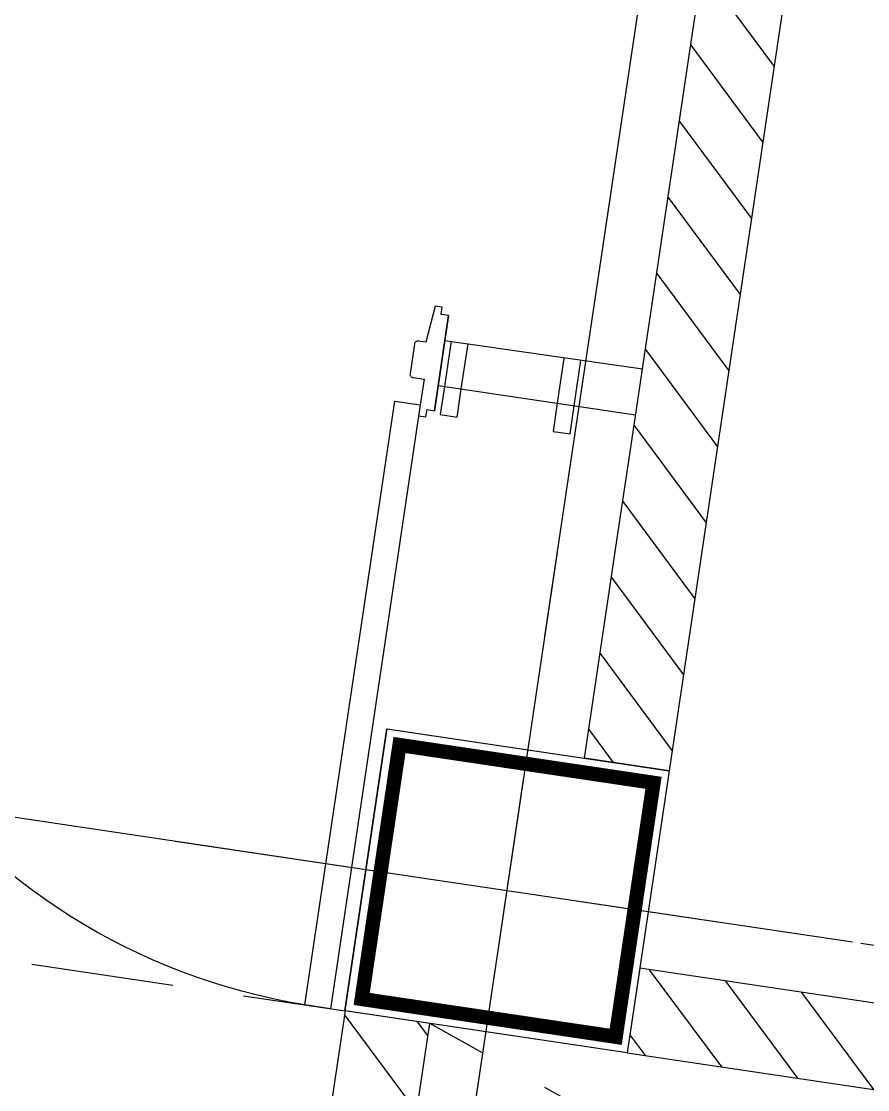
# Model space of a CAD drawing. Header units: millimetres. Extents: x 338 to 506, y 179 to 335.
# Drawn here: x 407.952 to 409.435, y 267.819 to 269.691 of the extents above; entities that cross this region are included whole.
import ezdxf

# ---------------------------------------------------------------- set-up
doc = ezdxf.new("R2010")
doc.units = ezdxf.units.MM
for name, pattern in [('CACHE', [0.375, 0.25, -0.125]), ('CENTER', [2, 1.25, -0.25, 0.25, -0.25]), ('DASHED2', [0.375, 0.25, -0.125]), ('HIDDEN', [0.375, 0.25, -0.125])]:
    doc.linetypes.add(name, pattern=pattern)
for name, color, linetype in [('COLUMNAS', 252, 'Continuous'), ('CUBIERTA', 254, 'Continuous'), ('EJES-COLUMNAS', 3, 'CENTER'), ('EJES_DE_COLUMNA', 255, 'DASHED2'), ('MUROS', 32, 'Continuous'), ('PROYECCION', 160, 'HIDDEN'), ('PUERTAS', 5, 'Continuous'), ('REJAS', 151, 'Continuous'), ('VENTANAS', 144, 'Continuous')]:
    doc.layers.add(name, color=color, linetype=linetype)

# ---------------------------------------------------------------- blocks, each defined once
blk = doc.blocks.new('*X906')
at = {"color": 0}
for p, q in [((88.1069, 89.7577), (88.0563, 89.7071)), ((88.2416, 89.7577), (88.0916, 89.6077)), ((88.3763, 89.7577), (88.2263, 89.6077)), ((88.511, 89.7577), (88.361, 89.6077)), ((88.6457, 89.7577), (88.4957, 89.6077)), ((88.7804, 89.7577), (88.6304, 89.6077)), ((88.9151, 89.7577), (88.7651, 89.6077)), ((89.0499, 89.7577), (88.8999, 89.6077)), ((89.1846, 89.7577), (89.0346, 89.6077)), ((89.3193, 89.7577), (89.1693, 89.6077)), ((89.454, 89.7577), (89.304, 89.6077))]:
    blk.add_line(p, q, dxfattribs=at)
blk = doc.blocks.new('PUERTA_1_80')
at = {"layer": 'PUERTAS'}
blk.add_lwpolyline([(0.065, 0), (0.065, -0.01), (0.075, -0.01), (0.075, -0.02), (0.025, -0.025), (0.025, -0.035, -0.414214), (0.02, -0.04), (-0.02, -0.04, -0.414214), (-0.025, -0.035), (-0.025, -0.02), (-0.075, -0.02), (-0.075, -0.01), (-0.065, -0.01), (-0.065, 0), (0.065, 0), (-0.065, 0)], format="xyb", dxfattribs=at)
blk.add_lwpolyline([(-0.885, -0.055), (-0.06, -0.055), (-0.06, -0.02), (-0.885, -0.02)], close=True, dxfattribs=at)
blk.add_arc((-0.0261, -0.0409), 0.8591, 180.9379, 269.9323, dxfattribs=at)
blk = doc.blocks.new('ESCALERA-EMER')
at = {"layer": 'MUROS', "linetype": 'CACHE'}
blk.add_line((-2.6, 2.43), (-2.6, 0), dxfattribs=at)
blk = doc.blocks.new('*X145')
at = {"color": 0}
for p, q in [((2928.7666, 1970.2453), (2928.9166, 1970.3953)), ((2928.9013, 1970.2453), (2928.9227, 1970.2667)), ((2928.9227, 1969.8626), (2928.9554, 1969.8953)), ((2928.9227, 1969.7279), (2929.0727, 1969.8779)), ((2928.9227, 1969.5932), (2929.0727, 1969.7432)), ((2928.9227, 1969.4585), (2929.0727, 1969.6085))]:
    blk.add_line(p, q, dxfattribs=at)
blk = doc.blocks.new('LATERAL_IZQUIERDA')
at = {"layer": 'MUROS'}
blk.add_lwpolyline([(2928.9227, 1970.3953), (2928.0727, 1970.3953), (2928.0727, 1968.392), (2928.0727, 1968.392), (2928.0727, 1968.242), (2928.9227, 1968.242), (2928.9227, 1968.242), (2929.0727, 1968.242), (2929.0727, 1969.8953), (2928.9227, 1969.8953), (2928.9227, 1968.392), (2928.8227, 1968.392), (2928.2241, 1968.392), (2928.2227, 1970.2453), (2928.9227, 1970.2453)], dxfattribs=at)
at = {"layer": 'PROYECCION'}
blk.add_lwpolyline([(2928.2241, 1968.3918), (2928.9227, 1970.2453)], dxfattribs=at)
at = {"layer": 'MUROS', "linetype": 'Continuous'}
blk.add_blockref('*X145', (0, 0), dxfattribs=at)
blk = doc.blocks.new('COLUMNAS_V3_B9')
at = {"layer": 'COLUMNAS', "color": 6}
blk.add_lwpolyline([(3057.1861, 1959.8115), (3057.6861, 1959.8115), (3057.6861, 1959.3115), (3057.1861, 1959.3115), (3057.1861, 1959.8115)], dxfattribs=at)
at = {"layer": 'COLUMNAS', "color": 6, "const_width": 0.025}
blk.add_lwpolyline([(3057.6611, 1959.3356), (3057.2111, 1959.3356), (3057.2111, 1959.7857), (3057.6611, 1959.7857)], close=True, dxfattribs=at)
blk = doc.blocks.new('EJES_ESTRUCTURALES')
at = {"layer": 'EJES_DE_COLUMNA', "color": 9, "linetype": 'CENTER'}
for p, q in [((719.02721, 131.2663), (719.02721, 199.7363)), ((661.47768, 185.14297), (759.37077, 185.14297))]:
    blk.add_line(p, q, dxfattribs=at)
blk = doc.blocks.new('COLUMNAS')
at = {"layer": 'COLUMNAS', "color": 6}
blk.add_lwpolyline([(-576.9526, 209.226), (-577.4526, 209.226), (-577.4526, 208.726), (-576.9526, 208.726), (-576.9526, 209.226)], dxfattribs=at)
at = {"layer": 'COLUMNAS', "color": 6, "const_width": 0.025}
blk.add_lwpolyline([(-577.4276, 208.7501), (-576.9776, 208.7501), (-576.9776, 209.2001), (-577.4276, 209.2001)], close=True, dxfattribs=at)
at = {"layer": 'EJES-COLUMNAS'}
for p, q in [((-577.2026, 208.3638), (-577.2026, 209.5638)), ((-577.2026, 208.3638), (-577.2026, 209.5638)), ((-576.6026, 208.976), (-577.8026, 208.976))]:
    blk.add_line(p, q, dxfattribs=at)
blk = doc.blocks.new('A$C7152A42C')
at = {"layer": 'MUROS'}
blk.add_lwpolyline([(95.06986, 89.60772), (88.05626, 89.60772), (88.05626, 89.75772), (88.45755, 89.75772), (88.45755, 89.75772), (88.60677, 89.75772), (88.60677, 89.75772), (88.80131, 89.75772), (88.80131, 89.75772), (95.06986, 89.75772), (95.06987, 89.60772)], dxfattribs=at)
at = {"layer": 'REJAS', "linetype": 'Continuous'}
for points in [[(88.7444, 90.09664), (88.66444, 90.09664), (88.6144, 90.09664), (88.6144, 90.06664), (88.66444, 90.06664), (88.7444, 90.06664)], [(88.7444, 89.89664), (88.66444, 89.89664), (88.6144, 89.89664), (88.6144, 89.86664), (88.66444, 89.86664), (88.7444, 89.86664)]]:
    blk.add_lwpolyline(points, dxfattribs=at)
at = {"layer": 'REJAS'}
blk.add_lwpolyline([(88.66406, 89.75772), (88.66406, 90.10772), (88.74402, 90.10772), (88.74581, 89.75772)], dxfattribs=at)
at = {"color": 18}
blk.add_blockref('COLUMNAS_V3_B9', (-2969.6298, -1869.70381), dxfattribs=at)
at = {"layer": 'CUBIERTA', "xscale": -1}
blk.add_blockref('COLUMNAS', (-489.39632, -119.11823), dxfattribs=at)
at = {"layer": 'EJES_DE_COLUMNA'}
blk.add_blockref('EJES_ESTRUCTURALES', (-631.22088, -95.28525), dxfattribs=at)
at = {"layer": 'MUROS', "xscale": -1}
blk.add_blockref('ESCALERA-EMER', (84.95627, 90.10772), dxfattribs=at)
at = {"layer": 'MUROS', "linetype": 'Continuous'}
blk.add_blockref('*X906', (0, 0), dxfattribs=at)
at = {"layer": 'PUERTAS', "xscale": -1.296917673470812, "yscale": 1.296917673470812, "zscale": 1.296917673470812, "rotation": 180}
blk.add_blockref('PUERTA_1_80', (88.70404, 90.10772), dxfattribs=at)
at = {"layer": 'VENTANAS', "color": 4}
blk.add_blockref('LATERAL_IZQUIERDA', (-2841.36643, -1880.28762), dxfattribs=at)

msp = doc.modelspace()

# ---------------------------------------------------------------- block references
at = {"layer": 'MUROS', "color": 32, "rotation": 81.53046525965426}
msp.add_blockref('A$C7152A42C', (484.7482, 168.0844), dxfattribs=at)

doc.saveas('drawing.dxf')
